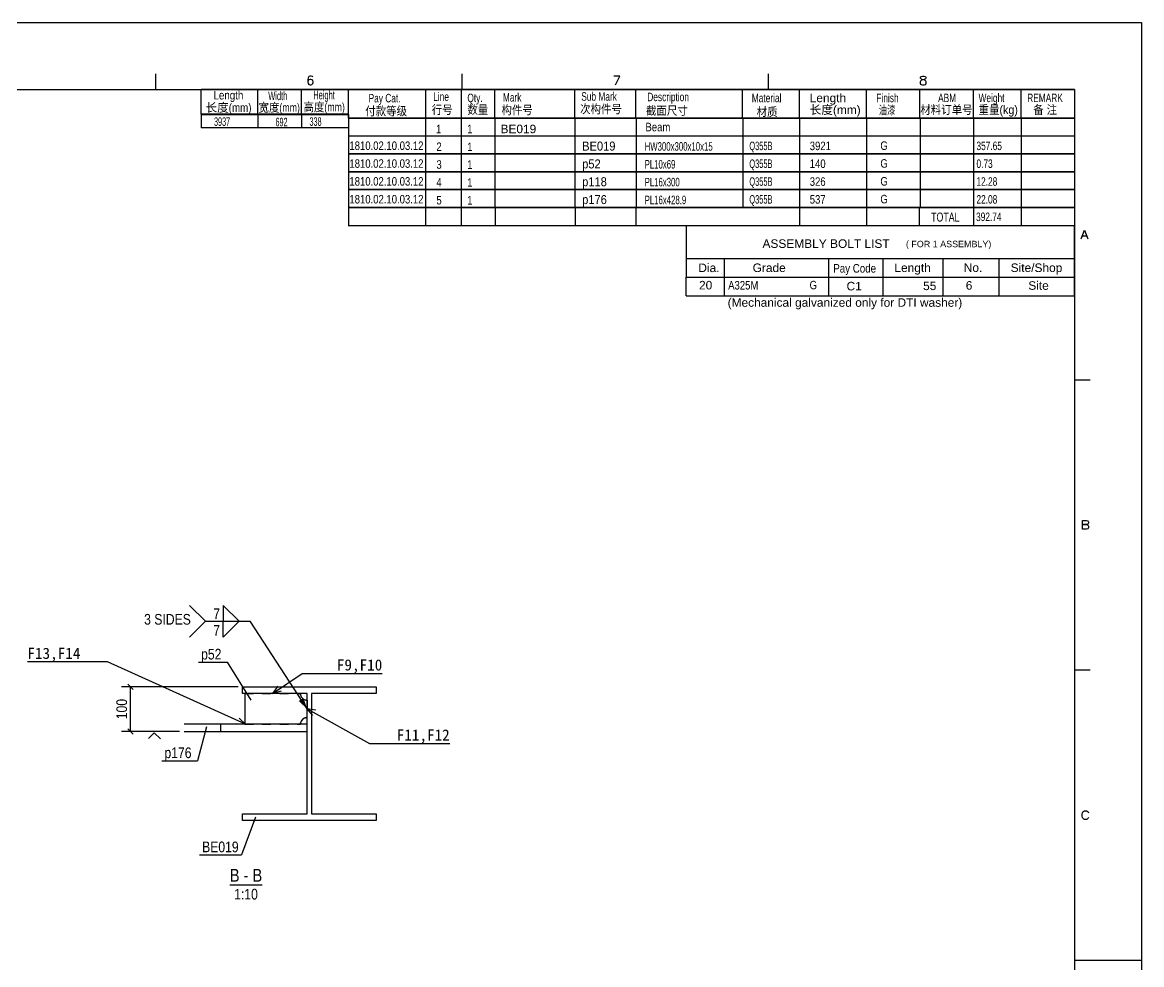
# Model space of a CAD drawing. Header units: millimetres. Extents: x -545 to 50, y -120 to 301.
# Drawn here: x -200.7 to 50.4, y 89.5 to 300.9 of the extents above; entities that cross this region are included whole.
import ezdxf

# ---------------------------------------------------------------- set-up
doc = ezdxf.new("R2010")
doc.units = ezdxf.units.MM
doc.linetypes.add('DXK_LINE_DOT2', pattern=[3.9198, 1.9599, -1.9599])
doc.layers.add('WELD_LABELS', color=5, linetype='Continuous')
doc.styles.add('Arial', font='ARIAL.TTF', dxfattribs={"height": 0.2})
doc.styles.add('Arial Narrow', font='ARIALN.TTF', dxfattribs={"height": 0.2})

# ---------------------------------------------------------------- blocks, each defined once
blk = doc.blocks.new('Unknown-234528932-3782')
at = {"color": 7, "linetype": 'Continuous'}
for p, q in [((35.38, 285.85), (-127.51, 285.85)), ((-127.51, 279.36), (-127.51, 285.85)), ((-110.22, 279.36), (-110.22, 285.85)), ((-102.16, 279.36), (-102.16, 285.85)), ((-94.72, 279.36), (-94.72, 285.85)), ((-76.77, 279.36), (-76.77, 285.85)), ((-63.07, 279.36), (-63.07, 285.85)), ((-39.14, 279.36), (-39.14, 285.85)), ((-26.33, 279.36), (-26.33, 285.85)), ((-11.28, 279.36), (-11.28, 285.85)), ((0.68, 279.36), (0.68, 285.85)), ((12.71, 279.36), (12.71, 285.85)), ((23.37, 279.36), (23.37, 285.85)), ((35.38, 285.85), (35.38, 279.36)), ((35.36, 279.36), (-127.58, 279.36)), ((-127.58, 279.36), (35.38, 279.35)), ((-127.58, 279.36), (-127.58, 275.36)), ((-110.25, 279.36), (-110.25, 275.36)), ((-102.25, 279.36), (-102.25, 275.36)), ((-94.69, 279.36), (-94.69, 275.36)), ((-76.76, 279.36), (-76.76, 275.36)), ((-63.03, 279.36), (-63.03, 275.36)), ((-39.09, 279.36), (-39.09, 275.36)), ((-26.34, 279.36), (-26.34, 275.36)), ((-11.29, 279.36), (-11.29, 275.36)), ((0.71, 279.36), (0.71, 275.36)), ((12.71, 279.36), (12.71, 275.36)), ((23.38, 279.36), (23.38, 275.36)), ((35.38, 279.36), (35.38, 275.36)), ((35.36, 275.36), (-127.58, 275.36)), ((35.37, 275.36), (-127.58, 275.36)), ((-127.58, 275.36), (-127.58, 271.36)), ((-110.25, 275.36), (-110.25, 271.36)), ((-110.25, 275.36), (-110.25, 271.36)), ((-102.25, 275.36), (-102.25, 271.36)), ((-94.69, 275.36), (-94.69, 271.36)), ((-76.76, 275.36), (-76.76, 271.36)), ((-63.03, 275.36), (-63.03, 271.36)), ((-39.09, 275.36), (-39.09, 271.36)), ((-26.34, 275.36), (-26.34, 271.36)), ((-11.29, 275.36), (-11.29, 271.36)), ((0.71, 275.36), (0.71, 271.36)), ((12.71, 275.36), (12.71, 271.36)), ((23.38, 275.36), (23.38, 271.36)), ((35.38, 275.36), (35.38, 271.36)), ((-127.58, 271.36), (35.38, 271.36)), ((35.37, 271.36), (-127.58, 271.36)), ((-127.58, 271.36), (-127.58, 267.36)), ((-110.25, 271.36), (-110.25, 267.36)), ((-110.25, 271.36), (-110.25, 267.36)), ((-102.25, 271.36), (-102.25, 267.36)), ((-94.69, 271.36), (-94.69, 267.36)), ((-76.76, 271.36), (-76.76, 267.36)), ((-63.03, 271.36), (-63.03, 267.36)), ((-39.09, 271.36), (-39.09, 267.36)), ((-26.34, 271.36), (-26.34, 267.36)), ((-11.29, 271.36), (-11.29, 267.36)), ((0.71, 271.36), (0.71, 267.36)), ((12.71, 271.36), (12.71, 267.36)), ((23.38, 271.36), (23.38, 267.36)), ((35.38, 271.36), (35.38, 267.36)), ((-127.58, 267.36), (35.38, 267.36)), ((35.37, 267.36), (-127.58, 267.36)), ((-127.58, 267.36), (-127.58, 263.36)), ((-110.25, 267.36), (-110.25, 263.36)), ((-110.25, 267.36), (-110.25, 263.36)), ((-102.25, 267.36), (-102.25, 263.36)), ((-94.69, 267.36), (-94.69, 263.36)), ((-76.76, 267.36), (-76.76, 263.36)), ((-63.03, 267.36), (-63.03, 263.36)), ((-39.09, 267.36), (-39.09, 263.36)), ((-26.34, 267.36), (-26.34, 263.36)), ((-11.29, 267.36), (-11.29, 263.36)), ((0.71, 267.36), (0.71, 263.36)), ((12.71, 267.36), (12.71, 263.36)), ((23.38, 267.36), (23.38, 263.36)), ((35.38, 267.36), (35.38, 263.36)), ((-127.58, 263.36), (35.38, 263.36)), ((35.37, 263.36), (-127.58, 263.36)), ((-127.58, 263.36), (-127.58, 259.36)), ((-110.25, 263.36), (-110.25, 259.36)), ((-110.25, 263.36), (-110.25, 259.36)), ((-102.25, 263.36), (-102.25, 259.36)), ((-94.69, 263.36), (-94.69, 259.36)), ((-76.76, 263.36), (-76.76, 259.36)), ((-63.03, 263.36), (-63.03, 259.36)), ((-39.09, 263.36), (-39.09, 259.36)), ((-26.34, 263.36), (-26.34, 259.36)), ((-11.29, 263.36), (-11.29, 259.36)), ((0.71, 263.36), (0.71, 259.36)), ((12.71, 263.36), (12.71, 259.36)), ((23.38, 263.36), (23.38, 259.36)), ((35.38, 263.36), (35.38, 259.36)), ((-127.58, 259.36), (35.38, 259.36)), ((-127.58, 259.36), (-127.58, 255.28)), ((35.31, 259.36), (-127.58, 259.36)), ((-110.26, 259.36), (-110.26, 255.28)), ((-102.26, 259.36), (-102.26, 255.28)), ((-94.66, 259.36), (-94.66, 255.28)), ((-76.71, 259.35), (-76.71, 255.28)), ((-63.04, 259.36), (-63.04, 255.28)), ((-26.38, 259.36), (-26.38, 255.28)), ((-11.3, 259.35), (-11.3, 255.28)), ((0.52, 259.36), (0.52, 255.36)), ((12.7, 259.36), (12.7, 255.28)), ((23.36, 259.36), (23.36, 255.28)), ((35.38, 259.36), (35.38, 255.28)), ((35.3, 255.28), (-127.59, 255.28))]:
    blk.add_line(p, q, dxfattribs=at)
at = {"color": 3, "style": 'Arial'}
for s, height, width, p in [('Pay Cat.', 1.91, 0.7, (-123.03, 282.93)), ('Line', 1.91, 0.7, (-108.53, 283.25)), ('Qty.', 1.91, 0.7, (-100.87, 282.99)), ('Mark', 1.91, 0.7, (-92.9, 283.11)), ('Sub Mark', 1.91, 0.7, (-75.31, 283.3)), ('Description', 1.9102, 0.7, (-60.5, 283.2)), ('ABM', 1.91, 0.7, (4.75, 282.99)), ('Weight', 1.91, 0.7, (13.83, 282.99)), ('REMARK', 1.91, 0.7, (24.75, 282.99)), ('行号', 1.91, 0.9, (-108.87, 280.32)), ('数量', 1.91, 0.9, (-100.87, 280.32)), ('构件号', 1.91, 0.9, (-93.22, 280.26)), ('次构件号', 1.91, 0.9, (-75.58, 280.47)), ('截面尺寸', 1.91, 0.9, (-60.8, 280.13)), ('材料订单号', 1.91, 0.9, (0.75, 280.32)), ('重量(kg)', 1.91, 0.9, (13.83, 280.32)), ('备 注', 1.91, 0.9, (26.09, 280.32))]:
    blk.add_text(s, height=height, dxfattribs=dict(at, width=width)).set_placement(p)
at = {"color": 3, "linetype": 'Continuous'}
for s, height, style, width, p in [('Material', 1.91, 'Arial', 0.7, (-37.05, 282.97)), ('Finish', 1.91, 'Arial', 0.7, (-9.1, 282.98)), ('付款等级', 1.91, 'Arial', 0.9, (-123.79, 280.02)), ('材质', 1.91, 'Arial', 0.9, (-35.97, 279.85)), ('油漆', 1.91, 'Arial', 0.7, (-8.57, 280.24)), ('1', 1.91, 'Arial', 0.8, (-107.91, 276.02)), ('1', 1.91, 'Arial', 0.8, (-100.91, 276.02)), ('Beam', 1.91, 'Arial', 0.8, (-60.91, 276.45)), ('1810.02.10.03.12', 1.9102, 'Arial', 0.8, (-127.34, 272.26)), ('2', 1.91, 'Arial', 0.8, (-107.82, 272.04)), ('1', 1.91, 'Arial', 0.8, (-100.91, 272.02)), ('BE019', 2.022, 'Arial', 0.88, (-75.11, 272.12)), ('HW300x300x10x15', 1.9089, 'Arial Narrow', 0.8, (-61.1, 272.1)), ('Q355B', 1.91, 'Arial', 0.6, (-37.6, 272.22)), ('3921', 1.91, 'Arial', 0.8, (-24.05, 272.22)), ('G', 1.91, 'Arial', 0.8, (-8.2, 272.28)), ('357.65', 1.91, 'Arial', 0.7, (13.36, 272.23)), ('1810.02.10.03.12', 1.9102, 'Arial', 0.8, (-127.34, 268.26)), ('3', 1.91, 'Arial', 0.8, (-107.82, 268.04)), ('1', 1.91, 'Arial', 0.8, (-100.91, 268.02)), ('p52', 2.022, 'Arial', 0.88, (-75.11, 268.12)), ('PL10x69', 1.909, 'Arial Narrow', 0.8, (-61.1, 268.1)), ('Q355B', 1.91, 'Arial', 0.6, (-37.6, 268.22)), ('140', 1.91, 'Arial', 0.8, (-24.05, 268.22)), ('G', 1.91, 'Arial', 0.8, (-8.2, 268.28)), ('0.73', 1.91, 'Arial', 0.7, (13.36, 268.23)), ('G', 1.91, 'Arial', 0.8, (-8.2, 264.28)), ('1810.02.10.03.12', 1.9102, 'Arial', 0.8, (-127.34, 264.26)), ('4', 1.91, 'Arial', 0.8, (-107.82, 264.04)), ('1', 1.91, 'Arial', 0.8, (-100.91, 264.02)), ('p118', 2.022, 'Arial', 0.88, (-75.11, 264.12)), ('PL16x300', 1.909, 'Arial Narrow', 0.8, (-61.1, 264.1)), ('Q355B', 1.91, 'Arial', 0.6, (-37.6, 264.22)), ('326', 1.91, 'Arial', 0.8, (-24.05, 264.22)), ('12.28', 1.91, 'Arial', 0.7, (13.36, 264.23)), ('1810.02.10.03.12', 1.9102, 'Arial', 0.8, (-127.34, 260.26)), ('5', 1.91, 'Arial', 0.8, (-107.82, 260.04)), ('1', 1.91, 'Arial', 0.8, (-100.91, 260.02)), ('p176', 2.022, 'Arial', 0.88, (-75.11, 260.12)), ('PL16x428.9', 1.909, 'Arial Narrow', 0.8, (-61.1, 260.1)), ('Q355B', 1.91, 'Arial', 0.6, (-37.6, 260.22)), ('537', 1.91, 'Arial', 0.8, (-24.05, 260.22)), ('G', 1.91, 'Arial', 0.8, (-8.2, 260.28)), ('22.08', 1.91, 'Arial', 0.7, (13.36, 260.23)), ('TOTAL', 2.022, 'Arial', 0.7, (3.18, 256.2)), ('392.74', 1.91, 'Arial', 0.7, (13.27, 256.31))]:
    blk.add_text(s, height=height, dxfattribs=dict(at, style=style, width=width)).set_placement(p)
at = {"color": 3, "style": 'Arial'}
for s, p in [('Length', (-24.05, 282.98)), ('长度(mm)', (-24.05, 280.31))]:
    blk.add_text(s, height=1.91, dxfattribs=at).set_placement(p)
at = {"color": 3, "linetype": 'Continuous', "style": 'Arial'}
blk.add_text('BE019', height=1.91, dxfattribs=at).set_placement((-93.43, 276.02))
blk = doc.blocks.new('Unknown-234528932-3787')
at = {"color": 7, "linetype": 'Continuous'}
for p, q in [((-160.61, 280.27), (-160.61, 285.85)), ((-127.58, 285.85), (-160.61, 285.85)), ((-147.89, 280.27), (-147.89, 285.85)), ((-138.12, 280.26), (-138.12, 285.84)), ((-127.58, 280.27), (-127.58, 285.85)), ((-127.58, 280.27), (-160.61, 280.27)), ((-160.61, 280.25), (-127.58, 280.25)), ((-160.61, 280.25), (-160.61, 277.25)), ((-147.85, 280.25), (-147.85, 277.25)), ((-138.12, 280.25), (-138.12, 277.25)), ((-127.58, 280.25), (-127.58, 277.25)), ((-127.58, 277.25), (-160.61, 277.25))]:
    blk.add_line(p, q, dxfattribs=at)
at = {"color": 3, "style": 'Arial Narrow'}
for s, p in [('Length', (-157.83, 283.59)), ('长度(mm)', (-159.62, 280.81))]:
    blk.add_text(s, height=1.909, dxfattribs=at).set_placement(p)
at = {"color": 3, "linetype": 'Continuous', "style": 'Arial Narrow'}
for s, width, p in [('Width', 0.7, (-145.55, 283.44)), ('Height', 0.7, (-135.44, 283.62)), ('宽度(mm)', 0.9, (-147.73, 280.82)), ('高度(mm)', 0.9, (-137.64, 280.92)), ('3937', 0.65, (-157.72, 277.67)), ('692', 0.65, (-143.93, 277.57)), ('338', 0.65, (-136.3, 277.68))]:
    blk.add_text(s, height=1.909, dxfattribs=dict(at, width=width)).set_placement(p)
blk = doc.blocks.new('Unknown-234528932-3788')
at = {"color": 7, "linetype": 'Continuous'}
for p, q in [((-544.59, 300.87), (50.41, 300.87)), ((50.41, 300.87), (50.41, -119.83)), ((-170.83, 289.36), (-170.83, 285.85)), ((-136.12, 288.85), (-136.41, 288.76)), ((-135.93, 288.85), (-136.12, 288.85)), ((-135.65, 288.76), (-135.93, 288.85)), ((-102.1, 289.36), (-102.1, 285.85)), ((-66.65, 288.85), (-67.99, 288.85)), ((-67.61, 286.85), (-66.65, 288.85)), ((-33.35, 289.36), (-33.35, 285.85)), ((0.93, 288.76), (1.22, 288.85)), ((1.22, 288.85), (1.6, 288.85)), ((1.6, 288.85), (1.89, 288.76)), ((-136.6, 288.47), (-136.7, 288)), ((-136.7, 288), (-136.7, 287.52)), ((-136.6, 287.81), (-136.7, 287.52)), ((-136.7, 287.52), (-136.6, 287.14)), ((-136.41, 288.76), (-136.6, 288.47)), ((-136.41, 288), (-136.6, 287.81)), ((-136.6, 287.14), (-136.41, 286.95)), ((-136.12, 288.09), (-136.41, 288)), ((-136.41, 286.95), (-136.12, 286.85)), ((-136.03, 288.09), (-136.12, 288.09)), ((-136.12, 286.85), (-136.03, 286.85)), ((-135.74, 288), (-136.03, 288.09)), ((-136.03, 286.85), (-135.74, 286.95)), ((-135.55, 287.81), (-135.74, 288)), ((-135.74, 286.95), (-135.55, 287.14)), ((-135.55, 288.57), (-135.65, 288.76)), ((-135.46, 287.52), (-135.55, 287.81)), ((-135.55, 287.14), (-135.46, 287.42)), ((-135.46, 287.42), (-135.46, 287.52)), ((0.83, 287.71), (0.74, 287.52)), ((0.74, 287.52), (0.74, 287.23)), ((0.74, 287.23), (0.83, 287.04)), ((0.83, 288.57), (0.93, 288.76)), ((0.83, 288.38), (0.83, 288.57)), ((0.93, 288.19), (0.83, 288.38)), ((1.03, 287.9), (0.83, 287.71)), ((0.83, 287.04), (0.93, 286.95)), ((1.12, 288.09), (0.93, 288.19)), ((0.93, 286.95), (1.22, 286.85)), ((1.31, 288), (1.03, 287.9)), ((1.5, 288), (1.12, 288.09)), ((1.22, 286.85), (1.6, 286.85)), ((1.7, 288.09), (1.31, 288)), ((1.79, 287.9), (1.5, 288)), ((1.6, 286.85), (1.89, 286.95)), ((1.89, 288.19), (1.7, 288.09)), ((1.98, 287.71), (1.79, 287.9)), ((1.89, 288.76), (1.98, 288.57)), ((1.98, 288.38), (1.89, 288.19)), ((1.89, 286.95), (1.98, 287.04)), ((1.98, 288.57), (1.98, 288.38)), ((2.08, 287.52), (1.98, 287.71)), ((1.98, 287.04), (2.08, 287.23)), ((2.08, 287.23), (2.08, 287.52)), ((-514.54, 285.85), (35.38, 285.85)), ((35.38, 285.85), (35.38, -104.81)), ((36.85, 252.3), (37.61, 254.3)), ((37.61, 254.3), (38.37, 252.3)), ((37.13, 252.97), (38.08, 252.97)), ((35.38, 220.74), (38.9, 220.74)), ((37.16, 187.18), (37.16, 189.19)), ((37.16, 189.19), (38.02, 189.19)), ((38.02, 189.19), (38.31, 189.09)), ((38.31, 189.09), (38.4, 189)), ((38.4, 188.42), (38.31, 188.33)), ((38.4, 189), (38.5, 188.81)), ((38.5, 188.61), (38.4, 188.42)), ((38.5, 188.81), (38.5, 188.61)), ((38.02, 188.23), (37.16, 188.23)), ((37.16, 188.23), (38.02, 188.23)), ((38.02, 187.18), (37.16, 187.18)), ((38.31, 188.33), (38.02, 188.23)), ((38.02, 188.23), (38.31, 188.14)), ((38.31, 187.28), (38.02, 187.18)), ((38.31, 188.14), (38.4, 188.04)), ((38.4, 187.37), (38.31, 187.28)), ((38.4, 188.04), (38.5, 187.85)), ((38.5, 187.57), (38.4, 187.37)), ((38.5, 187.85), (38.5, 187.57)), ((35.38, 155.63), (38.9, 155.63)), ((37.06, 123.31), (37.15, 123.6)), ((37.06, 122.83), (37.06, 123.31)), ((37.15, 123.6), (37.25, 123.79)), ((37.25, 123.79), (37.44, 123.98)), ((37.44, 123.98), (37.63, 124.07)), ((37.63, 124.07), (38.02, 124.07)), ((38.02, 124.07), (38.21, 123.98)), ((38.21, 123.98), (38.4, 123.79)), ((38.4, 123.79), (38.5, 123.6)), ((37.15, 122.55), (37.06, 122.83)), ((37.25, 122.36), (37.15, 122.55)), ((37.44, 122.17), (37.25, 122.36)), ((37.63, 122.07), (37.44, 122.17)), ((38.02, 122.07), (37.63, 122.07)), ((38.21, 122.17), (38.02, 122.07)), ((38.4, 122.36), (38.21, 122.17)), ((38.5, 122.55), (38.4, 122.36)), ((35.38, 90.52), (50.41, 90.52))]:
    blk.add_line(p, q, dxfattribs=at)
blk = doc.blocks.new('Unknown-234528932-3789')
at = {"color": 7, "linetype": 'Continuous'}
for p, q in [((-51.79, 255.28), (-51.79, 243.73)), ((35.3, 255.28), (35.3, 243.73)), ((-51.79, 247.93), (35.3, 247.93)), ((-43.19, 243.73), (-43.19, 247.93)), ((-19.78, 243.74), (-19.78, 247.94)), ((-7.61, 243.73), (-7.61, 247.93)), ((5.81, 247.93), (5.81, 243.73)), ((18.38, 247.93), (18.38, 243.73)), ((-51.79, 243.73), (35.3, 243.73)), ((-51.78, 239.54), (-51.78, 243.73)), ((-43.19, 239.52), (-43.19, 243.72)), ((-19.73, 239.52), (-19.73, 243.72)), ((-7.61, 239.52), (-7.61, 243.72)), ((5.81, 243.72), (5.81, 239.52)), ((18.38, 243.72), (18.38, 239.52)), ((35.3, 243.72), (35.3, 239.52)), ((-51.79, 239.52), (35.3, 239.52))]:
    blk.add_line(p, q, dxfattribs=at)
at = {"color": 7, "style": 'Arial'}
blk.add_text('ASSEMBLY BOLT LIST', height=1.9143, dxfattribs=at).set_placement((-34.65, 250.3))
at = {"color": 7, "linetype": 'Continuous'}
for s, height, style, p in [('( FOR 1 ASSEMBLY)', 1.4358, 'Arial', (-2.47, 250.45)), ('Dia.', 1.914, 'Arial', (-49.05, 244.87)), ('Grade', 1.914, 'Arial', (-36.86, 244.88)), ('Pay Code', 1.909, 'Arial Narrow', (-18.77, 244.76)), ('Length', 1.914, 'Arial', (-5.06, 244.88)), ('No.', 1.914, 'Arial', (10.52, 244.91)), ('Site/Shop', 1.914, 'Arial', (21.03, 244.89)), ('C1', 1.914, 'Arial', (-15.79, 240.76)), ('(Mechanical galvanized only for DTI washer)', 1.9102, 'Arial', (-42.47, 237.09))]:
    blk.add_text(s, height=height, dxfattribs=dict(at, style=style)).set_placement(p)
at = {"color": 8, "linetype": 'Continuous', "style": 'Arial'}
for s, p in [('20', (-48.89, 240.98)), ('55', (1.39, 240.83)), ('6', (10.96, 240.93)), ('Site', (24.99, 240.9))]:
    blk.add_text(s, height=1.91, dxfattribs=at).set_placement(p)
at = {"color": 8, "linetype": 'Continuous', "style": 'Arial', "width": 0.8}
for s, p in [('A325M', (-42.35, 240.96)), ('G', (-24.08, 241))]:
    blk.add_text(s, height=1.91, dxfattribs=at).set_placement(p)
blk = doc.blocks.new('Unknown-234528932-14 - 2209')
at = {"color": 6, "linetype": 'Continuous'}
blk.add_line((-154.17, 107.4), (-146.89, 107.4), dxfattribs=at)
at = {"color": 0, "linetype": 'Continuous'}
for points in [[(-151.98, 108.15), (-151.98, 111.15), (-154.17, 111.15), (-154.17, 108.15)], [(-147.86, 104.15), (-147.86, 106.65), (-153.2, 106.65), (-153.2, 104.15)]]:
    blk.add_wipeout(points, dxfattribs=at)
at = {"color": 6, "linetype": 'Continuous', "style": 'Arial Narrow'}
blk.add_text('1:10', height=2.386, dxfattribs=at).set_placement((-153.2, 104.15))
at = {"color": 0, "linetype": 'Continuous'}
blk.add_wipeout([(-149.98, 108.15), (-149.98, 111.15), (-151.08, 111.15), (-151.08, 108.15)], dxfattribs=at)
at = {"color": 6, "linetype": 'Continuous', "style": 'Arial Narrow'}
blk.add_text('B', height=2.86, dxfattribs=at).set_placement((-154.17, 108.15))
at = {"color": 0, "linetype": 'Continuous'}
blk.add_wipeout([(-146.89, 108.15), (-146.89, 111.15), (-149.08, 111.15), (-149.08, 108.15)], dxfattribs=at)
at = {"color": 6, "linetype": 'Continuous', "style": 'Arial Narrow'}
for s, p in [('B', (-149.08, 108.15)), ('-', (-151.08, 108.15))]:
    blk.add_text(s, height=2.86, dxfattribs=at).set_placement(p)
blk = doc.blocks.new('Part-234528932-2214 - 2209')
at = {"color": 2, "linetype": 'Continuous'}
for p, q in [((-151.32, 151.85), (-121.32, 151.85)), ((-151.32, 150.35), (-151.32, 151.85)), ((-121.32, 151.85), (-121.32, 150.35)), ((-136.82, 150.35), (-151.32, 150.35)), ((-136.82, 123.35), (-136.82, 150.35)), ((-121.32, 150.35), (-135.82, 150.35)), ((-135.82, 150.35), (-135.82, 123.35)), ((-151.32, 121.85), (-151.32, 123.35)), ((-151.32, 123.35), (-136.82, 123.35)), ((-135.82, 123.35), (-121.32, 123.35)), ((-121.32, 123.35), (-121.32, 121.85)), ((-121.32, 121.85), (-151.32, 121.85))]:
    blk.add_line(p, q, dxfattribs=at)
blk = doc.blocks.new('Part-234528932-2211 - 2209')
at = {"color": 2, "linetype": 'Continuous'}
for p, q in [((-150.82, 150.35), (-150.82, 143.45)), ((-138.28, 150.02), (-138.32, 150.35)), ((-136.82, 148.85), (-137.15, 148.89)), ((-138.32, 143.45), (-138.28, 143.78)), ((-137.15, 144.91), (-136.82, 144.95))]:
    blk.add_line(p, q, dxfattribs=at)
at = {"color": 7, "linetype": 'DXK_LINE_DOT2'}
for p, q in [((-150.82, 150.35), (-138.32, 150.35)), ((-138.32, 150.35), (-138.28, 150.02)), ((-137.15, 148.89), (-136.82, 148.85)), ((-136.82, 148.85), (-136.82, 144.95)), ((-150.82, 143.45), (-138.32, 143.45)), ((-138.28, 143.78), (-138.32, 143.45)), ((-136.82, 144.95), (-137.15, 144.91))]:
    blk.add_line(p, q, dxfattribs=at)
at = {"color": 2, "linetype": 'Continuous'}
for centre, start, end in [((-136.82, 150.35), 192.8571, 257.1429), ((-136.82, 143.45), 102.8571, 167.1429)]:
    blk.add_arc(centre, 1.5, start, end, dxfattribs=at)
at = {"color": 7, "linetype": 'DXK_LINE_DOT2'}
for centre, start, end in [((-136.82, 150.35), 192.8571, 257.1429), ((-136.82, 143.45), 102.8571, 167.1429)]:
    blk.add_arc(centre, 1.5, start, end, dxfattribs=at)
blk = doc.blocks.new('Part-234528932-2212 - 2209')
at = {"color": 2, "linetype": 'Continuous'}
for p, q in [((-136.82, 143.45), (-164.44, 143.45)), ((-156.27, 143.45), (-156.27, 141.85)), ((-171.13, 141.55), (-172.43, 140.25)), ((-171.13, 141.55), (-169.73, 140.15)), ((-164.44, 141.85), (-136.82, 141.85))]:
    blk.add_line(p, q, dxfattribs=at)
at = {"color": 7, "linetype": 'DXK_LINE_DOT2'}
blk.add_line((-136.82, 141.85), (-136.82, 143.45), dxfattribs=at)
blk = doc.blocks.new('StraightDimension-234528932-2600 - 2209')
at = {"color": 7, "linetype": 'Continuous'}
for p, q in [((-152.32, 151.85), (-178.49, 151.85)), ((-175.84, 151.25), (-177.04, 152.45)), ((-176.44, 141.85), (-176.44, 151.85)), ((-165.44, 141.85), (-178.49, 141.85)), ((-177.04, 142.45), (-175.84, 141.25))]:
    blk.add_line(p, q, dxfattribs=at)
at = {"color": 0}
blk.add_wipeout([(-176.74, 149.64), (-180.24, 149.64), (-180.24, 144.07), (-176.74, 144.07)], dxfattribs=at)
at = {"color": 4, "style": 'Arial Narrow'}
blk.add_text('100', height=2.386, rotation=90.0002, dxfattribs=at).set_placement((-177.24, 144.57))
blk = doc.blocks.new('Mark-234528932-2228 - 2209')
at = {"color": 7, "linetype": 'Continuous'}
blk.add_line((-159.43, 142.87), (-161.4, 135.26), dxfattribs=at)
at = {"color": 0}
blk.add_wipeout([(-162.75, 135.86), (-162.75, 138.36), (-168.85, 138.36), (-168.85, 135.86)], dxfattribs=at)
blk.add_wipeout([(-162.75, 135.86), (-162.75, 138.36), (-168.85, 138.36), (-168.85, 135.86)], dxfattribs=at)
at = {"color": 7, "linetype": 'Continuous'}
blk.add_line((-169.45, 135.26), (-161.4, 135.26), dxfattribs=at)
at = {"color": 3, "style": 'Arial Narrow'}
blk.add_text('p176', height=2.386, dxfattribs=at).set_placement((-168.85, 135.86))
blk = doc.blocks.new('Mark-234528932-2231 - 2209')
at = {"color": 0}
blk.add_wipeout([(-152.18, 114.75), (-152.18, 117.25), (-160.4, 117.25), (-160.4, 114.75)], dxfattribs=at)
blk.add_wipeout([(-152.18, 114.75), (-152.18, 117.25), (-160.4, 117.25), (-160.4, 114.75)], dxfattribs=at)
at = {"color": 7, "linetype": 'Continuous'}
for p in [(-148.41, 122.6), (-161, 114.15)]:
    blk.add_line(p, (-151.58, 114.15), dxfattribs=at)
at = {"color": 3, "style": 'Arial Narrow'}
blk.add_text('BE019', height=2.386, dxfattribs=at).set_placement((-160.4, 114.75))
blk = doc.blocks.new('Mark-234528932-2225 - 2209')
at = {"color": 7, "linetype": 'Continuous'}
blk.add_line((-149.38, 148.83), (-154.7, 157.38), dxfattribs=at)
at = {"color": 0}
blk.add_wipeout([(-156.05, 157.98), (-156.05, 160.48), (-160.62, 160.48), (-160.62, 157.98)], dxfattribs=at)
blk.add_wipeout([(-156.05, 157.98), (-156.05, 160.48), (-160.62, 160.48), (-160.62, 157.98)], dxfattribs=at)
at = {"color": 7, "linetype": 'Continuous'}
blk.add_line((-161.22, 157.38), (-154.7, 157.38), dxfattribs=at)
at = {"color": 3, "style": 'Arial Narrow'}
blk.add_text('p52', height=2.386, dxfattribs=at).set_placement((-160.62, 157.98))
blk = doc.blocks.new('WeldMark-234528932-3698 - 2209')
at = {"linetype": 'Continuous'}
blk.add_hatch(color=3, dxfattribs=at).paths.add_polyline_path([(-137.66, 149.34), (-136.82, 146.9), (-138.71, 148.65)])
at = {"color": 3, "linetype": 'Continuous'}
for p, q in [((-159.65, 166.55), (-163.22, 170.12)), ((-159.65, 166.55), (-163.22, 162.97)), ((-136.82, 146.9), (-149.62, 166.55))]:
    blk.add_line(p, q, dxfattribs=at)
at = {"color": 0}
blk.add_wipeout([(-156.17, 166.85), (-156.17, 169.75), (-158.1, 169.75), (-158.1, 166.85)], dxfattribs=at)
at = {"color": 3, "linetype": 'Continuous'}
for p, q in [((-152.09, 166.55), (-155.66, 170.12)), ((-155.66, 170.12), (-155.66, 166.55)), ((-155.66, 166.55), (-152.09, 166.55))]:
    blk.add_line(p, q, dxfattribs=at)
at = {"color": 0, "linetype": 'Continuous'}
blk.add_wipeout([(-162.9, 165.8), (-162.9, 168.3), (-173.4, 168.3), (-173.4, 165.8)], dxfattribs=at)
for points in [[(-162.9, 165.8), (-162.9, 168.3), (-173.4, 168.3), (-173.4, 165.8)], [(-156.17, 163.1), (-156.17, 166), (-158.1, 166), (-158.1, 163.1)]]:
    blk.add_wipeout(points, dxfattribs=at)
at = {"color": 3, "linetype": 'Continuous'}
for p, q in [((-159.65, 166.55), (-149.62, 166.55)), ((-155.66, 166.55), (-152.09, 166.55)), ((-152.09, 166.55), (-155.66, 162.97)), ((-155.66, 162.97), (-155.66, 166.55))]:
    blk.add_line(p, q, dxfattribs=at)
at = {"color": 3, "style": 'Arial Narrow'}
blk.add_text('7', height=2.39, dxfattribs=at).set_placement((-157.9, 167.05))
at = {"color": 3, "linetype": 'Continuous', "style": 'Arial Narrow'}
for s, height, p in [('3 SIDES', 2.386, (-173.4, 165.8)), ('7', 2.39, (-157.9, 163.3))]:
    blk.add_text(s, height=height, dxfattribs=at).set_placement(p)

msp = doc.modelspace()

# ---------------------------------------------------------------- linework, layer by layer
at = {"layer": 'WELD_LABELS', "color": 5}
for p, q in [((-181.6, 157.47), (-199.6, 157.47)), ((-122.83, 139.14), (-104.83, 139.14))]:
    msp.add_line(p, q, dxfattribs=at)

# ---------------------------------------------------------------- block references
for name in ['Unknown-234528932-3788', 'Unknown-234528932-3787', 'Unknown-234528932-3782', 'Unknown-234528932-3789', 'Part-234528932-2214 - 2209', 'Part-234528932-2211 - 2209', 'Part-234528932-2212 - 2209']:
    msp.add_blockref(name, (0, 0))

# ---------------------------------------------------------------- texts
at = {"layer": 'WELD_LABELS', "color": 5, "char_height": 2.5}
for s, insert, attachment_point in [('F13,F14', (-199.6, 157.47), 7), ('F9,F10', (-119.96, 154.86), 9), ('F11,F12', (-104.83, 139.14), 9)]:
    msp.add_mtext(s, dxfattribs=dict(at, insert=insert, attachment_point=attachment_point))

# ---------------------------------------------------------------- next in the draw order: block references
for name in ['StraightDimension-234528932-2600 - 2209', 'Mark-234528932-2231 - 2209', 'Unknown-234528932-14 - 2209']:
    msp.add_blockref(name, (0, 0))

# ---------------------------------------------------------------- next in the draw order: linework, layer by layer
at = {"layer": 'WELD_LABELS', "color": 5}
for p in [(-152.62, 143.6), (-152.06, 144.85)]:
    msp.add_line(p, (-150.63, 143.45), dxfattribs=at)

# ---------------------------------------------------------------- next in the draw order: block references
for name in ['Mark-234528932-2225 - 2209', 'Mark-234528932-2228 - 2209']:
    msp.add_blockref(name, (0, 0))

# ---------------------------------------------------------------- next in the draw order: block references
msp.add_blockref('WeldMark-234528932-3698 - 2209', (0, 0))

# ---------------------------------------------------------------- next in the draw order: linework, layer by layer
for p, q in [((-150.63, 143.45), (-181.6, 157.47)), ((-144.57, 150.35), (-137.96, 154.86)), ((-137.96, 154.86), (-119.96, 154.86)), ((-143.4, 151.98), (-144.57, 150.35)), ((-142.63, 150.84), (-144.57, 150.35)), ((-134.84, 146.59), (-136.82, 146.9)), ((-135.51, 145.39), (-136.82, 146.9)), ((-136.82, 146.9), (-122.83, 139.14))]:
    msp.add_line(p, q, dxfattribs=at)

doc.saveas('drawing.dxf')
